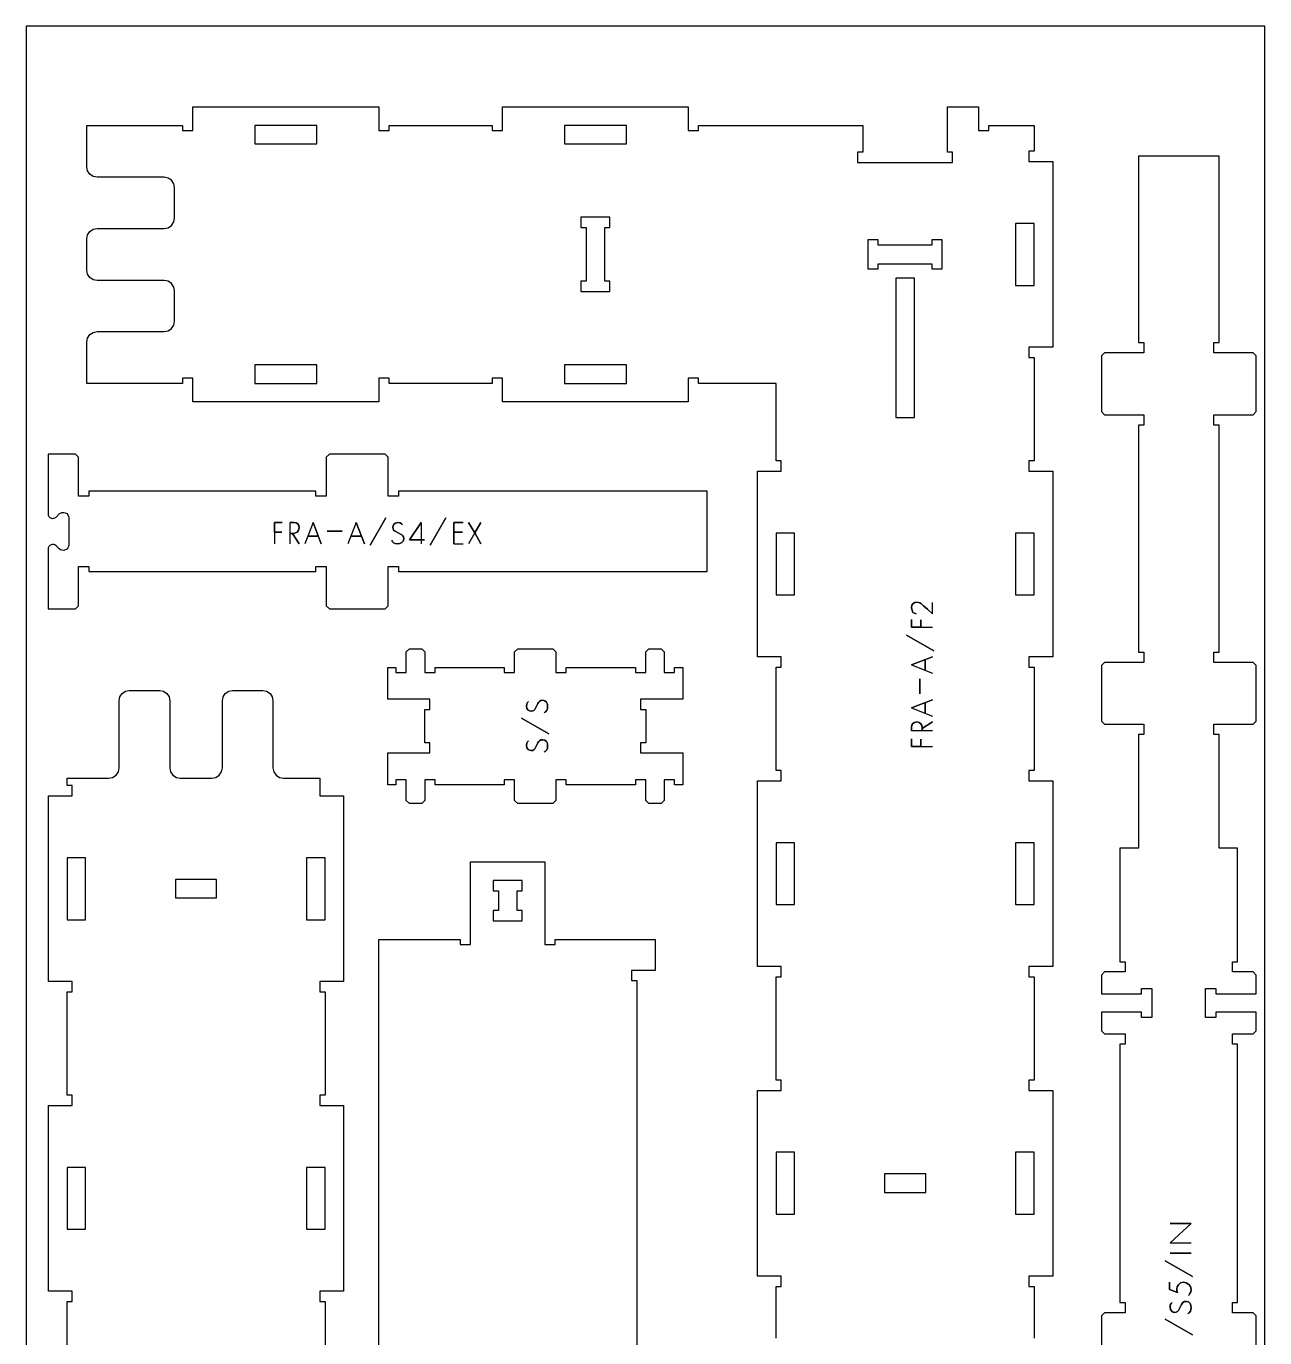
# Model space of a CAD drawing. Extents: x -3500 to 300, y -1049 to 1500.
# Drawn here: x -3500 to -2300, y 229 to 1500 of the extents above; entities that cross this region are included whole.
import ezdxf

# ---------------------------------------------------------------- set-up
doc = ezdxf.new("R2010")
doc.units = 0
for name, color, linetype in [('CUTS', 7, 'CONTINUOUS'), ('OUTLINES', 7, 'CONTINUOUS'), ('SHEETS', 7, 'CONTINUOUS'), ('TAGS', 7, 'CONTINUOUS')]:
    doc.layers.add(name, color=color, linetype=linetype)

msp = doc.modelspace()

# ---------------------------------------------------------------- linework, layer by layer
at = {"layer": 'CUTS', "color": 4}
for points in [[(-3218.5, 1403.9), (-3278.5, 1403.9), (-3278.5, 1385.9), (-3218.5, 1385.9)], [(-2978.5, 1385.9), (-2918.5, 1385.9), (-2918.5, 1403.9), (-2978.5, 1403.9)], [(-2962.5, 1314.9), (-2962.5, 1304.9), (-2957.5, 1304.9), (-2957.5, 1252.9), (-2962.5, 1252.9), (-2962.5, 1242.9), (-2934.5, 1242.9), (-2934.5, 1252.9), (-2939.5, 1252.9), (-2939.5, 1304.9), (-2934.5, 1304.9), (-2934.5, 1314.9)], [(-2523.5, 1248.9), (-2523.5, 1308.9), (-2541.5, 1308.9), (-2541.5, 1248.9)], [(-2622.5, 1292.9), (-2622.5, 1287.9), (-2674.5, 1287.9), (-2674.5, 1292.9), (-2684.5, 1292.9), (-2684.5, 1264.9), (-2674.5, 1264.9), (-2674.5, 1269.9), (-2622.5, 1269.9), (-2622.5, 1264.9), (-2612.5, 1264.9), (-2612.5, 1292.9)], [(-2639.5, 1255.9), (-2657.5, 1255.9), (-2657.5, 1120.9), (-2639.5, 1120.9)], [(-3278.5, 1171.9), (-3278.5, 1153.9), (-3218.5, 1153.9), (-3218.5, 1171.9)], [(-2918.5, 1153.9), (-2918.5, 1171.9), (-2978.5, 1171.9), (-2978.5, 1153.9)], [(-2755.5, 1008.9), (-2773.5, 1008.9), (-2773.5, 948.9), (-2755.5, 948.9)], [(-2523.5, 948.9), (-2523.5, 1008.9), (-2541.5, 1008.9), (-2541.5, 948.9)], [(-2773.5, 648.9), (-2755.5, 648.9), (-2755.5, 708.9), (-2773.5, 708.9)], [(-2523.5, 648.9), (-2523.5, 708.9), (-2541.5, 708.9), (-2541.5, 648.9)], [(-3460.5, 634.3), (-3442.5, 634.3), (-3442.5, 694.3), (-3460.5, 694.3)], [(-3210.5, 634.3), (-3210.5, 694.3), (-3228.5, 694.3), (-3228.5, 634.3)], [(-3315.5, 673.3), (-3355.5, 673.3), (-3355.5, 655.3), (-3315.5, 655.3)], [(-3047.5, 672.2), (-3047.5, 662.2), (-3042.5, 662.2), (-3042.5, 643.2), (-3047.5, 643.2), (-3047.5, 633.2), (-3019.5, 633.2), (-3019.5, 643.2), (-3024.5, 643.2), (-3024.5, 662.2), (-3019.5, 662.2), (-3019.5, 672.2)], [(-2773.5, 348.9), (-2755.5, 348.9), (-2755.5, 408.9), (-2773.5, 408.9)], [(-2523.5, 348.9), (-2523.5, 408.9), (-2541.5, 408.9), (-2541.5, 348.9)], [(-3442.5, 334.3), (-3442.5, 394.3), (-3460.5, 394.3), (-3460.5, 334.3)], [(-3210.5, 394.3), (-3228.5, 394.3), (-3228.5, 334.3), (-3210.5, 334.3)], [(-2628.5, 387.9), (-2668.5, 387.9), (-2668.5, 369.9), (-2628.5, 369.9)]]:
    msp.add_lwpolyline(points, close=True, dxfattribs=at)
at = {"layer": 'OUTLINES', "color": 5}
for points in [[(-2773.5, 228.9), (-2773.5, 278.9), (-2768.5, 278.9), (-2768.5, 288.9), (-2791.5, 288.9), (-2791.5, 468.9), (-2768.5, 468.9), (-2768.5, 478.9), (-2773.5, 478.9), (-2773.5, 528.9), (-2773.5, 578.9), (-2768.5, 578.9), (-2768.5, 588.9), (-2791.5, 588.9), (-2791.5, 768.9), (-2768.5, 768.9), (-2768.5, 778.9), (-2773.5, 778.9), (-2773.5, 828.9), (-2773.5, 878.9), (-2768.5, 878.9), (-2768.5, 888.9), (-2791.5, 888.9), (-2791.5, 1068.9), (-2768.5, 1068.9), (-2768.5, 1078.9), (-2773.5, 1078.9), (-2773.5, 1153.9), (-2798.5, 1153.9), (-2848.5, 1153.9), (-2848.5, 1158.9), (-2858.5, 1158.9), (-2858.5, 1135.9), (-3038.5, 1135.9), (-3038.5, 1158.9), (-3048.5, 1158.9), (-3048.5, 1153.9), (-3098.5, 1153.9), (-3148.5, 1153.9), (-3148.5, 1158.9), (-3158.5, 1158.9), (-3158.5, 1135.9), (-3338.5, 1135.9), (-3338.5, 1158.9), (-3348.5, 1158.9), (-3348.5, 1153.9), (-3441.3, 1153.9), (-3441.3, 1194.1), (-3440.6, 1197.8), (-3438.4, 1201.2), (-3435, 1203.4), (-3431.3, 1204.1), (-3366.3, 1204.1), (-3362.6, 1204.8), (-3359.2, 1207), (-3357, 1210.4), (-3356.3, 1214.1), (-3356.3, 1243.6), (-3357, 1247.3), (-3359.2, 1250.7), (-3362.6, 1252.9), (-3366.3, 1253.6), (-3431.3, 1253.6), (-3435, 1254.3), (-3438.4, 1256.5), (-3440.6, 1259.9), (-3441.3, 1263.6), (-3441.3, 1294.1), (-3440.6, 1297.8), (-3438.4, 1301.2), (-3435, 1303.4), (-3431.3, 1304.1), (-3366.3, 1304.1), (-3362.6, 1304.8), (-3359.2, 1307), (-3357, 1310.4), (-3356.3, 1314.1), (-3356.3, 1343.6), (-3357, 1347.3), (-3359.2, 1350.7), (-3362.6, 1352.9), (-3366.3, 1353.6), (-3431.3, 1353.6), (-3435, 1354.3), (-3438.4, 1356.5), (-3440.6, 1359.9), (-3441.3, 1363.6), (-3441.3, 1403.9), (-3348.5, 1403.9), (-3348.5, 1398.9), (-3338.5, 1398.9), (-3338.5, 1421.9), (-3158.5, 1421.9), (-3158.5, 1398.9), (-3148.5, 1398.9), (-3148.5, 1403.9), (-3098.5, 1403.9), (-3048.5, 1403.9), (-3048.5, 1398.9), (-3038.5, 1398.9), (-3038.5, 1421.9), (-2858.5, 1421.9), (-2858.5, 1398.9), (-2848.5, 1398.9), (-2848.5, 1403.9), (-2798.5, 1403.9), (-2689.5, 1403.9), (-2689.5, 1377.9), (-2694.5, 1377.9), (-2694.5, 1367.9), (-2602.5, 1367.9), (-2602.5, 1377.9), (-2607.5, 1377.9), (-2607.5, 1421.9), (-2577.5, 1421.9), (-2577.5, 1398.9), (-2567.5, 1398.9), (-2567.5, 1403.9), (-2523.5, 1403.9), (-2523.5, 1378.9), (-2528.5, 1378.9), (-2528.5, 1368.9), (-2505.5, 1368.9), (-2505.5, 1188.9), (-2528.5, 1188.9), (-2528.5, 1178.9), (-2523.5, 1178.9), (-2523.5, 1078.9), (-2528.5, 1078.9), (-2528.5, 1068.9), (-2505.5, 1068.9), (-2505.5, 888.9), (-2528.5, 888.9), (-2528.5, 878.9), (-2523.5, 878.9), (-2523.5, 828.9), (-2523.5, 778.9), (-2528.5, 778.9), (-2528.5, 768.9), (-2505.5, 768.9), (-2505.5, 588.9), (-2528.5, 588.9), (-2528.5, 578.9), (-2523.5, 578.9), (-2523.5, 528.9), (-2523.5, 478.9), (-2528.5, 478.9), (-2528.5, 468.9), (-2505.5, 468.9), (-2505.5, 288.9), (-2528.5, 288.9), (-2528.5, 278.9), (-2523.5, 278.9), (-2523.5, 228.9)], [(-2308.3, 196.5), (-2308.3, 250.5), (-2311.3, 253.5), (-2331.3, 253.5), (-2331.3, 263.5), (-2326.3, 263.5), (-2326.3, 513.6), (-2331.3, 513.6), (-2331.3, 523.6), (-2311.3, 523.6), (-2308.3, 526.6), (-2308.3, 544.6), (-2347.3, 544.6), (-2347.3, 539.6), (-2357.3, 539.6), (-2357.3, 567.6), (-2347.3, 567.6), (-2347.3, 562.6), (-2308.3, 562.6), (-2308.3, 580.6), (-2311.3, 583.6), (-2331.3, 583.6), (-2331.3, 593.6), (-2326.3, 593.6), (-2326.3, 703.6), (-2344.3, 703.6), (-2344.3, 813.6), (-2349.3, 813.6), (-2349.3, 823.6), (-2311.3, 823.6), (-2308.3, 826.6), (-2308.3, 880.6), (-2311.3, 883.6), (-2349.3, 883.6), (-2349.3, 893.6), (-2344.3, 893.6), (-2344.3, 1113.6), (-2349.3, 1113.6), (-2349.3, 1123.6), (-2311.3, 1123.6), (-2308.3, 1126.6), (-2308.3, 1180.6), (-2311.3, 1183.6), (-2349.3, 1183.6), (-2349.3, 1193.6), (-2344.3, 1193.6), (-2344.3, 1374), (-2422.3, 1374), (-2422.3, 1193.6), (-2417.3, 1193.6), (-2417.3, 1183.6), (-2455.3, 1183.6), (-2458.3, 1180.6), (-2458.3, 1126.6), (-2455.3, 1123.6), (-2417.3, 1123.6), (-2417.3, 1113.6), (-2422.3, 1113.6), (-2422.3, 893.6), (-2417.3, 893.6), (-2417.3, 883.6), (-2455.3, 883.6), (-2458.3, 880.6), (-2458.3, 826.6), (-2455.3, 823.6), (-2417.3, 823.6), (-2417.3, 813.6), (-2422.3, 813.6), (-2422.3, 703.6), (-2440.3, 703.6), (-2440.3, 593.6), (-2435.3, 593.6), (-2435.3, 583.6), (-2455.3, 583.6), (-2458.3, 580.6), (-2458.3, 562.6), (-2419.3, 562.6), (-2419.3, 567.6), (-2409.3, 567.6), (-2409.3, 539.6), (-2419.3, 539.6), (-2419.3, 544.6), (-2458.3, 544.6), (-2458.3, 526.6), (-2455.3, 523.6), (-2435.3, 523.6), (-2435.3, 513.6), (-2440.3, 513.6), (-2440.3, 263.5), (-2435.3, 263.5), (-2435.3, 253.5), (-2455.3, 253.5), (-2458.3, 250.5), (-2458.3, 196.5)], [(-3460.5, 214.3), (-3460.5, 264.3), (-3455.5, 264.3), (-3455.5, 274.3), (-3478.5, 274.3), (-3478.5, 454.3), (-3455.5, 454.3), (-3455.5, 464.3), (-3460.5, 464.3), (-3460.5, 514.3), (-3460.5, 564.3), (-3455.5, 564.3), (-3455.5, 574.3), (-3478.5, 574.3), (-3478.5, 754.3), (-3455.5, 754.3), (-3455.5, 764.3), (-3460.5, 764.3), (-3460.5, 771.3), (-3420.2, 771.3), (-3416.4, 772), (-3413, 774.3), (-3410.7, 777.7), (-3410, 781.5), (-3410, 846.5), (-3409.3, 850.1), (-3407.1, 853.4), (-3403.8, 855.6), (-3400.2, 856.3), (-3370.7, 856.3), (-3367.1, 855.6), (-3363.8, 853.4), (-3361.6, 850.1), (-3361, 846.5), (-3361, 781.5), (-3360.2, 777.7), (-3357.9, 774.3), (-3354.5, 772), (-3350.7, 771.3), (-3320.2, 771.3), (-3316.4, 772), (-3313, 774.3), (-3310.7, 777.7), (-3310, 781.5), (-3310, 846.5), (-3309.3, 850.1), (-3307.1, 853.4), (-3303.8, 855.6), (-3300.2, 856.3), (-3270.7, 856.3), (-3267.1, 855.6), (-3263.8, 853.4), (-3261.6, 850.1), (-3261, 846.5), (-3261, 781.5), (-3260.2, 777.7), (-3257.9, 774.3), (-3254.5, 772), (-3250.7, 771.3), (-3215.5, 771.5), (-3215.5, 754.3), (-3192.5, 754.3), (-3192.5, 574.3), (-3215.5, 574.3), (-3215.5, 564.3), (-3210.5, 564.3), (-3210.5, 514.3), (-3210.5, 464.3), (-3215.5, 464.3), (-3215.5, 454.3), (-3192.5, 454.3), (-3192.5, 274.3), (-3215.5, 274.3), (-3215.5, 264.3), (-3210.5, 264.3), (-3210.5, 214.3)], [(-3158.5, -434.8), (-3158.5, 615.2), (-3079.5, 615.2), (-3079.5, 610.2), (-3069.5, 610.2), (-3069.5, 690.2), (-2997.5, 690.2), (-2997.5, 610.2), (-2987.5, 610.2), (-2987.5, 615.2), (-2890.5, 615.2), (-2890.5, 585.2), (-2913.5, 585.2), (-2913.5, 575.2), (-2908.5, 575.2), (-2908.5, 140.2)]]:
    msp.add_lwpolyline(points, dxfattribs=at)
for points in [[(-3476, 997.6), (-3477.1, 997), (-3478, 996), (-3478.6, 994.7), (-3478.8, 993.5), (-3478.8, 935.5), (-3452.3, 935.5), (-3449.3, 938.5), (-3449.3, 976.5), (-3439.3, 976.5), (-3439.3, 971.5), (-3219.3, 971.5), (-3219.3, 976.5), (-3209.3, 976.5), (-3209.3, 938.5), (-3206.3, 935.5), (-3152.3, 935.5), (-3149.3, 938.5), (-3149.3, 976.5), (-3139.3, 976.5), (-3139.3, 971.5), (-2840.2, 971.5), (-2840.2, 1049.5), (-3139.3, 1049.5), (-3139.3, 1044.5), (-3149.3, 1044.5), (-3149.3, 1082.5), (-3152.3, 1085.5), (-3206.3, 1085.5), (-3209.3, 1082.5), (-3209.3, 1044.5), (-3219.3, 1044.5), (-3219.3, 1049.5), (-3439.3, 1049.5), (-3439.3, 1044.5), (-3449.3, 1044.5), (-3449.3, 1082.5), (-3452.3, 1085.5), (-3478.8, 1085.5), (-3478.8, 1027.6), (-3478.6, 1026.3), (-3478, 1025.1), (-3477.1, 1024.1), (-3476, 1023.4), (-3474.8, 1023.1), (-3473.4, 1023.2), (-3472.2, 1023.7), (-3471.1, 1024.4), (-3468.2, 1027.4), (-3466.9, 1028.3), (-3465.4, 1028.9), (-3463.7, 1028.9), (-3462.2, 1028.5), (-3460.8, 1027.7), (-3459.7, 1026.5), (-3459, 1025), (-3458.8, 1023.5), (-3458.8, 997.6), (-3459, 996), (-3459.7, 994.6), (-3460.8, 993.3), (-3462.2, 992.5), (-3463.7, 992.1), (-3465.4, 992.2), (-3466.9, 992.8), (-3468.2, 993.7), (-3471.1, 996.6), (-3472.2, 997.4), (-3473.4, 997.9), (-3474.8, 997.9)], [(-3149.8, 878.8), (-3141.8, 878.8), (-3141.8, 873.8), (-3131.8, 873.8), (-3131.8, 893.8), (-3128.8, 896.8), (-3116.8, 896.8), (-3113.8, 893.8), (-3113.8, 873.8), (-3103.8, 873.8), (-3103.8, 878.8), (-3036.8, 878.8), (-3036.8, 873.8), (-3026.8, 873.8), (-3026.8, 893.8), (-3023.8, 896.8), (-2989.8, 896.8), (-2986.8, 893.8), (-2986.8, 873.8), (-2976.8, 873.8), (-2976.8, 878.8), (-2909.8, 878.8), (-2909.8, 873.8), (-2899.8, 873.8), (-2899.8, 893.8), (-2896.8, 896.8), (-2884.8, 896.8), (-2881.8, 893.8), (-2881.8, 873.8), (-2871.8, 873.8), (-2871.8, 878.8), (-2863.8, 878.8), (-2863.8, 847.8), (-2904.8, 847.8), (-2904.8, 837.8), (-2899.8, 837.8), (-2899.8, 805.8), (-2904.8, 805.8), (-2904.8, 795.8), (-2863.8, 795.8), (-2863.8, 764.8), (-2871.8, 764.8), (-2871.8, 769.8), (-2881.8, 769.8), (-2881.8, 749.8), (-2884.8, 746.8), (-2896.8, 746.8), (-2899.8, 749.8), (-2899.8, 769.8), (-2909.8, 769.8), (-2909.8, 764.8), (-2976.8, 764.8), (-2976.8, 769.8), (-2986.8, 769.8), (-2986.8, 749.8), (-2989.8, 746.8), (-3023.8, 746.8), (-3026.8, 749.8), (-3026.8, 769.8), (-3036.8, 769.8), (-3036.8, 764.8), (-3103.8, 764.8), (-3103.8, 769.8), (-3113.8, 769.8), (-3113.8, 749.8), (-3116.8, 746.8), (-3128.8, 746.8), (-3131.8, 749.8), (-3131.8, 769.8), (-3141.8, 769.8), (-3141.8, 764.8), (-3149.8, 764.8), (-3149.8, 795.8), (-3108.8, 795.8), (-3108.8, 805.8), (-3113.8, 805.8), (-3113.8, 837.8), (-3108.8, 837.8), (-3108.8, 847.8), (-3149.8, 847.8)]]:
    msp.add_lwpolyline(points, close=True, dxfattribs=at)
at = {"layer": 'SHEETS', "color": 1}
msp.add_lwpolyline([(-3500, -1000), (-2300, -1000), (-2300, 1500), (-3500, 1500)], close=True, dxfattribs=at)
at = {"layer": 'TAGS', "color": 2}
for points in [[(-3259.4, 1009.9), (-3252.2, 1009.9), (-3259.4, 1009.9), (-3259.4, 1019), (-3251.9, 1019), (-3259.4, 1019), (-3259.4, 998.5)], [(-3244.2, 998.5), (-3244.2, 1019), (-3240.6, 1019), (-3238.6, 1018.7), (-3237, 1017.8), (-3235.9, 1016.3), (-3235.5, 1013.9), (-3236.1, 1011.6), (-3237.5, 1009.9), (-3239.1, 1009), (-3240.6, 1008.6), (-3244.2, 1008.6), (-3240.6, 1008.6), (-3239.1, 1009), (-3237.5, 1009.9), (-3236.1, 1011.6), (-3235.5, 1013.9), (-3235.9, 1016.3), (-3237, 1017.8), (-3238.6, 1018.7), (-3240.6, 1019), (-3244.2, 1019)], [(-3222.1, 1019), (-3214.1, 998.5), (-3222.1, 1019), (-3230.1, 998.5)], [(-3180.4, 1019), (-3172.4, 998.5), (-3180.4, 1019), (-3188.4, 998.5)], [(-3146.1, 1001.9), (-3145.2, 1000.4), (-3144, 999.4), (-3142.4, 998.7), (-3140.3, 998.5), (-3138.1, 998.7), (-3136.2, 999.6), (-3134.8, 1001.1), (-3134.3, 1003.2), (-3134.5, 1005.2), (-3135.3, 1006.5), (-3136.3, 1007.4), (-3137.3, 1007.9), (-3141.9, 1010.3), (-3143.1, 1011), (-3144, 1011.8), (-3144.6, 1012.9), (-3144.9, 1014.3), (-3144.6, 1016), (-3143.7, 1017.5), (-3142.1, 1018.6), (-3139.9, 1019), (-3137.8, 1018.7), (-3136.4, 1018), (-3135.3, 1016.9), (-3136.4, 1018), (-3137.8, 1018.7), (-3139.9, 1019), (-3142.1, 1018.6), (-3143.7, 1017.5), (-3144.6, 1016), (-3144.9, 1014.3), (-3144.6, 1012.9), (-3144, 1011.8), (-3143.1, 1011), (-3141.9, 1010.3), (-3137.3, 1007.9), (-3136.3, 1007.4), (-3135.3, 1006.5), (-3134.5, 1005.2), (-3134.3, 1003.2), (-3134.8, 1001.1), (-3136.2, 999.6), (-3138.1, 998.7), (-3140.3, 998.5), (-3142.4, 998.7), (-3144, 999.4), (-3145.2, 1000.4)], [(-3117.4, 1019), (-3128.5, 1002.4), (-3114.1, 1002.4), (-3128.5, 1002.4), (-3117.4, 1019), (-3117.4, 998.5)], [(-3085.6, 998.5), (-3085.6, 1009.9), (-3077.4, 1009.9), (-3085.6, 1009.9), (-3085.6, 1019), (-3076.7, 1019), (-3085.6, 1019), (-3085.6, 998.5), (-3076.7, 998.5)], [(-3065.5, 1009.1), (-3059.6, 998.5), (-3065.5, 1009.1), (-3059.6, 1019), (-3065.5, 1009.1), (-3071.6, 1019), (-3065.5, 1009.1), (-3071.6, 998.5)], [(-2621.8, 930.6), (-2626.9, 935.2), (-2628.8, 936.9), (-2630.6, 938.5), (-2631.9, 939.6), (-2632.6, 940.2), (-2633.3, 940.6), (-2634.2, 941.2), (-2635.4, 941.6), (-2637.1, 941.8), (-2639, 941.5), (-2640.6, 940.6), (-2641.9, 938.9), (-2642.3, 936.4), (-2641, 932), (-2637.7, 930.6), (-2641, 932), (-2642.3, 936.4), (-2641.9, 938.9), (-2640.6, 940.6), (-2639, 941.5), (-2637.1, 941.8), (-2635.4, 941.6), (-2634.2, 941.2), (-2633.3, 940.6), (-2632.6, 940.2), (-2631.9, 939.6), (-2630.6, 938.5), (-2628.8, 936.9), (-2626.9, 935.2), (-2621.8, 930.6), (-2621.8, 941.7)], [(-2633.2, 917.7), (-2633.2, 924.9), (-2633.2, 917.7), (-2642.3, 917.7), (-2642.3, 925.3), (-2642.3, 917.7), (-2621.8, 917.7)], [(-2642.3, 881.1), (-2621.8, 889.1), (-2642.3, 881.1), (-2621.8, 873)], [(-2998.2, 835), (-2996.7, 836), (-2995.7, 837.2), (-2995, 838.7), (-2994.8, 840.8), (-2995, 843), (-2995.9, 845), (-2997.4, 846.3), (-2999.5, 846.9), (-3001.5, 846.6), (-3002.8, 845.8), (-3003.7, 844.8), (-3004.2, 843.8), (-3006.6, 839.2), (-3007.3, 838.1), (-3008.1, 837.1), (-3009.2, 836.5), (-3010.7, 836.3), (-3012.3, 836.5), (-3013.8, 837.4), (-3014.9, 839), (-3015.4, 841.2), (-3015, 843.3), (-3014.3, 844.7), (-3013.2, 845.8), (-3014.3, 844.7), (-3015, 843.3), (-3015.4, 841.2), (-3014.9, 839), (-3013.8, 837.4), (-3012.3, 836.5), (-3010.7, 836.3), (-3009.2, 836.5), (-3008.1, 837.1), (-3007.3, 838.1), (-3006.6, 839.2), (-3004.2, 843.8), (-3003.7, 844.8), (-3002.8, 845.8), (-3001.5, 846.6), (-2999.5, 846.9), (-2997.4, 846.3), (-2995.9, 845), (-2995, 843), (-2994.8, 840.8), (-2995, 838.7), (-2995.7, 837.2), (-2996.7, 836)], [(-2642.3, 839.4), (-2621.8, 847.4), (-2642.3, 839.4), (-2621.8, 831.4)], [(-2621.8, 817.3), (-2642.3, 817.3), (-2642.3, 820.9), (-2642, 822.8), (-2641.1, 824.4), (-2639.5, 825.5), (-2637.2, 826), (-2634.9, 825.4), (-2633.2, 824), (-2632.2, 822.3), (-2631.9, 820.9), (-2631.9, 817.3), (-2631.9, 820.9), (-2632.2, 822.3), (-2633.2, 824), (-2634.9, 825.4), (-2637.2, 826), (-2639.5, 825.5), (-2641.1, 824.4), (-2642, 822.8), (-2642.3, 820.9), (-2642.3, 817.3)], [(-2998.2, 796.8), (-2996.7, 797.8), (-2995.7, 799), (-2995, 800.6), (-2994.8, 802.6), (-2995, 804.9), (-2995.9, 806.8), (-2997.4, 808.1), (-2999.5, 808.7), (-3001.5, 808.4), (-3002.8, 807.6), (-3003.7, 806.6), (-3004.2, 805.7), (-3006.6, 801.1), (-3007.3, 799.9), (-3008.1, 799), (-3009.2, 798.3), (-3010.7, 798.1), (-3012.3, 798.4), (-3013.8, 799.3), (-3014.9, 800.8), (-3015.4, 803), (-3015, 805.2), (-3014.3, 806.6), (-3013.2, 807.6), (-3014.3, 806.6), (-3015, 805.2), (-3015.4, 803), (-3014.9, 800.8), (-3013.8, 799.3), (-3012.3, 798.4), (-3010.7, 798.1), (-3009.2, 798.3), (-3008.1, 799), (-3007.3, 799.9), (-3006.6, 801.1), (-3004.2, 805.7), (-3003.7, 806.6), (-3002.8, 807.6), (-3001.5, 808.4), (-2999.5, 808.7), (-2997.4, 808.1), (-2995.9, 806.8), (-2995, 804.9), (-2994.8, 802.6), (-2995, 800.6), (-2995.7, 799), (-2996.7, 797.8)], [(-2633.2, 802), (-2633.2, 809.3), (-2633.2, 802), (-2642.3, 802), (-2642.3, 809.6), (-2642.3, 802), (-2621.8, 802)], [(-2391.8, 321.3), (-2371.2, 339.9), (-2391.8, 339.9), (-2371.2, 339.9), (-2391.8, 321.3), (-2371.2, 321.3)], [(-2374, 270.2), (-2373.4, 270.8), (-2372.5, 272), (-2371.6, 273.7), (-2371.2, 276.1), (-2371.8, 278.7), (-2373.5, 280.8), (-2376, 282.4), (-2378.9, 282.9), (-2381.7, 282.3), (-2383.7, 280.6), (-2384.9, 278.6), (-2385.3, 276.7), (-2385.3, 275.7), (-2385.1, 274.5), (-2384.7, 273.2), (-2392.4, 276), (-2392.4, 283.1), (-2392.4, 276), (-2384.7, 273.2), (-2385.1, 274.5), (-2385.3, 275.7), (-2385.3, 276.7), (-2384.9, 278.6), (-2383.7, 280.6), (-2381.7, 282.3), (-2378.9, 282.9), (-2376, 282.4), (-2373.5, 280.8), (-2371.8, 278.7), (-2371.2, 276.1), (-2371.6, 273.7), (-2372.5, 272), (-2373.4, 270.8)], [(-2374.7, 252.6), (-2373.1, 253.5), (-2372.1, 254.8), (-2371.5, 256.3), (-2371.2, 258.4), (-2371.5, 260.6), (-2372.4, 262.5), (-2373.8, 263.9), (-2375.9, 264.4), (-2377.9, 264.2), (-2379.3, 263.4), (-2380.1, 262.4), (-2380.7, 261.4), (-2383, 256.8), (-2383.7, 255.7), (-2384.6, 254.7), (-2385.7, 254.1), (-2387.1, 253.8), (-2388.7, 254.1), (-2390.2, 255), (-2391.4, 256.6), (-2391.8, 258.8), (-2391.5, 260.9), (-2390.7, 262.3), (-2389.7, 263.4), (-2390.7, 262.3), (-2391.5, 260.9), (-2391.8, 258.8), (-2391.4, 256.6), (-2390.2, 255), (-2388.7, 254.1), (-2387.1, 253.8), (-2385.7, 254.1), (-2384.6, 254.7), (-2383.7, 255.7), (-2383, 256.8), (-2380.7, 261.4), (-2380.1, 262.4), (-2379.3, 263.4), (-2377.9, 264.2), (-2375.9, 264.4), (-2373.8, 263.9), (-2372.4, 262.5), (-2371.5, 260.6), (-2371.2, 258.4), (-2371.5, 256.3), (-2372.1, 254.8), (-2373.1, 253.5)]]:
    msp.add_lwpolyline(points, dxfattribs=at)
for points in [[(-3151.5, 1023.7), (-3166.7, 997.3)], [(-3093.4, 1023.7), (-3108.6, 997.3)], [(-3235.4, 998.5), (-3242.1, 1008.6)], [(-3216.9, 1005.8), (-3227.3, 1005.8)], [(-3193.8, 1010.8), (-3208.4, 1010.8)], [(-3175.3, 1005.8), (-3185.6, 1005.8)], [(-2647, 910), (-2620.6, 894.8)], [(-2629.1, 886.2), (-2629.1, 875.9)], [(-2634.1, 867.7), (-2634.1, 853.1)], [(-2629.1, 844.5), (-2629.1, 834.2)], [(-3020.1, 829.6), (-2993.6, 814.4)], [(-2621.8, 826), (-2631.9, 819.4)], [(-2391.8, 311.3), (-2371.2, 311.3)], [(-2396.5, 303.6), (-2370.1, 288.4)], [(-2396.5, 247.2), (-2370.1, 232)]]:
    msp.add_lwpolyline(points, close=True, dxfattribs=at)

doc.saveas('drawing.dxf')
